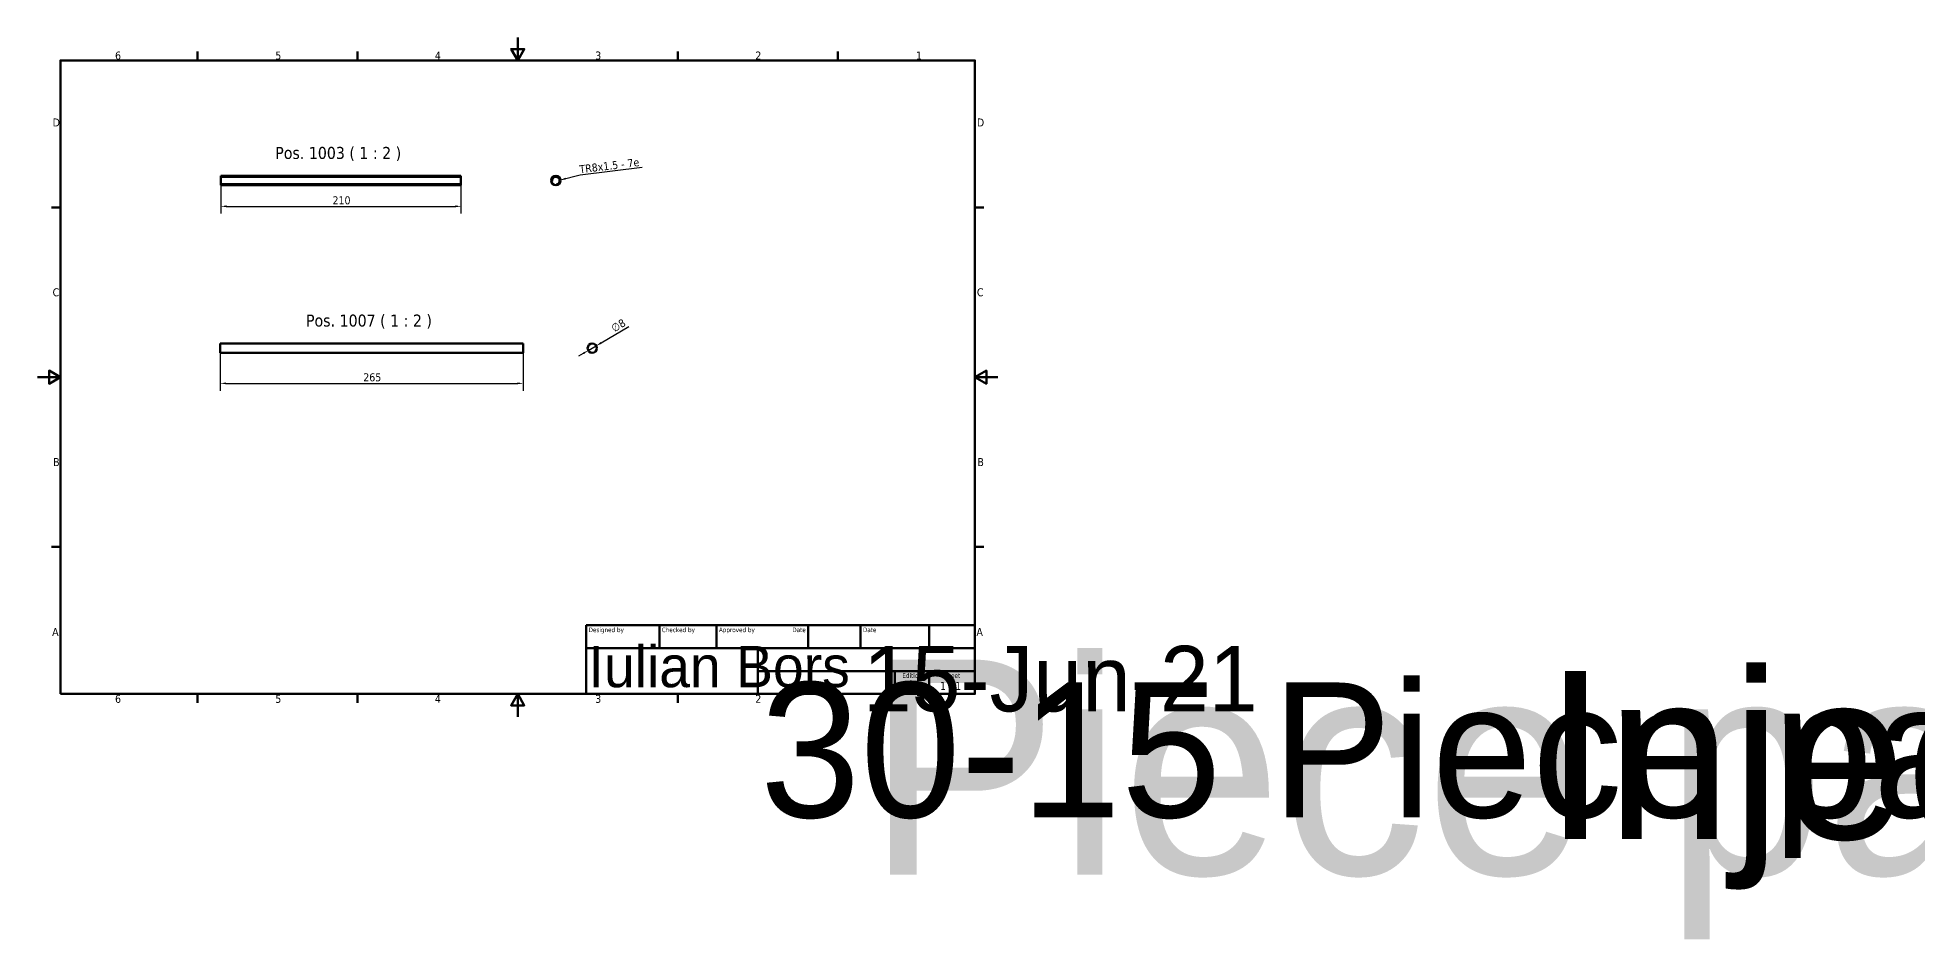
# Model space of a CAD drawing. Header units: millimetres. Extents: x 0 to 3289, y -195 to 594.
# Drawn here: x 0 to 1645, y -195 to 594 of the extents above; entities that cross this region are included whole.
import ezdxf
from ezdxf.enums import TextEntityAlignment as Align

# ---------------------------------------------------------------- set-up
doc = ezdxf.new("R2018")
doc.units = ezdxf.units.MM
doc.header["$LTSCALE"] = 2
for name, color, linetype, lineweight in [('Border (ISO)', 7, 'Continuous', 70), ('Dimension (ISO)', 7, 'Continuous', 25), ('Symbol (ISO)', 7, 'Continuous', 25), ('Title (ISO)', 7, 'Continuous', 50), ('Visible (ISO)', 7, 'Continuous', 50), ('Visible Narrow (ISO)', 7, 'Continuous', 35)]:
    doc.layers.add(name, color=color, linetype=linetype, lineweight=lineweight)
doc.styles.add('Label Text (ISO)', font='tahoma.ttf')
doc.styles.add('Note Text (ISO)', font='tahoma.ttf')
doc.styles.get("Standard").update_dxf_attribs({"font": 'tahoma.ttf'})
doc.styles.add('Text Style41', font='tahoma.ttf')
doc.dimstyles.new('Default (ISO)', dxfattribs={"dimscale": 2, "dimtxt": 3.5, "dimasz": 2.5, "dimexe": 3.175, "dimexo": 0, "dimgap": 0.762, "dimtad": 1, "dimrnd": 1e-08, "dimzin": 0, "dimtxsty": 'Note Text (ISO)', "dimcen": 0.09, "dimdle": 10, "dimclrd": 256, "dimclre": 256, "dimclrt": 256, "dimazin": 0, "dimtfac": 1.001486, "dimtmove": 0, "dimatfit": 3, "dimfxl": 1, "dimtolj": 1, "dimtzin": 0, "dimlwd": -1, "dimlwe": -1, "dimarcsym": 0})
doc.dimstyles.new('Default (ISO)$7', dxfattribs={"dimscale": 2, "dimtxt": 3.5, "dimasz": 2.5, "dimexe": 3.175, "dimexo": 0, "dimgap": 0.762, "dimtad": 1, "dimrnd": 1e-08, "dimzin": 0, "dimtxsty": 'Note Text (ISO)', "dimcen": 0.09, "dimdle": 10, "dimclrd": 256, "dimclre": 256, "dimclrt": 256, "dimazin": 0, "dimtfac": 1.001486, "dimtmove": 0, "dimatfit": 3, "dimfxl": 1, "dimtolj": 1, "dimtzin": 0, "dimlwd": -1, "dimlwe": -1, "dimarcsym": 0})

# ---------------------------------------------------------------- blocks, each defined once
blk = doc.blocks.new('Borders Default Border')
at = {"layer": 'Border (ISO)'}
for p, q in [((70, 287), (70, 290.9)), ((140, 287), (140, 290.9)), ((280, 287), (280, 290.9)), ((350, 287), (350, 290.9)), ((10, 222.75), (6.1, 222.75)), ((410, 222.75), (413.9, 222.75)), ((10, 74.25), (6.1, 74.25)), ((410, 74.25), (413.9, 74.25)), ((70, 10), (70, 6.1)), ((140, 10), (140, 6.1)), ((280, 10), (280, 6.1)), ((350, 10), (350, 6.1))]:
    blk.add_line(p, q, dxfattribs=at)
at = {"layer": 'Border (ISO)', "flags": 128}
for points in [[(210, 297), (210, 287), (207.11, 292), (212.89, 292), (210, 287)], [(10, 10), (10, 287), (410, 287), (410, 10), (10, 10)], [(0, 148.5), (10, 148.5), (5, 151.39), (5, 145.61), (10, 148.5)], [(420, 148.5), (410, 148.5), (415, 151.39), (415, 145.61), (410, 148.5)], [(210, 0), (210, 10), (207.11, 5), (212.89, 5), (210, 10)]]:
    blk.add_lwpolyline(points, dxfattribs=at)
at = {"layer": 'Border (ISO)', "char_height": 3.5, "attachment_point": 7, "style": 'Note Text (ISO)'}
for s, insert in [('6', (33.88, 287.33)), ('5', (103.98, 287.33)), ('4', (173.78, 287.4)), ('3', (243.91, 287.33)), ('2', (313.94, 287.4)), ('1', (384.21, 287.4)), ('D', (6.57, 258.13)), ('D', (410.87, 258.13)), ('C', (6.56, 183.81)), ('C', (410.86, 183.81)), ('B', (6.78, 109.63)), ('B', (411.08, 109.63)), ('A', (6.36, 35.38)), ('A', (410.66, 35.38)), ('6', (33.88, 6.03)), ('5', (103.98, 6.03)), ('4', (173.78, 6.1)), ('3', (243.91, 6.03)), ('2', (313.94, 6.1)), ('1', (384.21, 6.1))]:
    blk.add_mtext(s, dxfattribs=dict(at, insert=insert))
blk = doc.blocks.new('Title Blocks I.A.B')
at = {"layer": 'Title (ISO)'}
for p, q in [((270.07, 130), (100.07, 130)), ((100.07, 130), (100.07, 100)), ((132.07, 120), (132.07, 130)), ((157.07, 120), (157.07, 130)), ((197.07, 120), (197.07, 130)), ((220.07, 120), (220.07, 130)), ((250.07, 120), (250.07, 130)), ((270.07, 100), (270.07, 130)), ((100.07, 120), (270.07, 120)), ((175.07, 120), (175.07, 100)), ((270.07, 110), (175.07, 110)), ((235.07, 100), (235.07, 110)), ((250.07, 100), (250.07, 110)), ((100.07, 100), (270.07, 100))]:
    blk.add_line(p, q, dxfattribs=at)
at = {"layer": 'Title (ISO)', "style": 'Text Style41'}
for s, p in [('Designed by', (101.07, 129)), ('Checked by', (133.07, 129)), ('Approved by', (158.07, 129)), ('Date', (221.07, 129))]:
    blk.add_text(s, height=2, dxfattribs=at).set_placement(p, align=Align.TOP_LEFT)
blk.add_text('Date', height=2, dxfattribs=at).set_placement((196.07, 129), align=Align.TOP_RIGHT)
for s, p in [('Edition', (242.57, 109)), ('Sheet', (260.07, 109))]:
    blk.add_text(s, height=2, dxfattribs=at).set_placement(p, align=Align.TOP_CENTER)
at = {"layer": 'Title (ISO)', "style": 'Note Text (ISO)'}
blk.add_text('1 / 1 ', height=3.5, dxfattribs=at).set_placement((260.07, 103.5), align=Align.MIDDLE_CENTER)
at = {"layer": 'Title (ISO)', "lineweight": 30, "flags": 104}
for tag, p in [('CHECKED_BY', (133.07, 121)), ('ENG_APPROVED_BY', (158.07, 121)), ('AUTHOR', (101.07, 121)), ('CREATION_DATE', (221.07, 121))]:
    blk.add_attdef(tag, text='', height=2.5, dxfattribs=at).set_placement(p, align=Align.BOTTOM_LEFT)
blk.add_attdef('ENG_APPROVAL_DATE', text='', height=2.5, dxfattribs=at).set_placement((196.07, 121), align=Align.BOTTOM_RIGHT)
for tag, p in [('TITLE', (222.57, 115)), ('COMPANY', (137.41, 109.96)), ('REVISION_NUMBER', (242.57, 103.5))]:
    blk.add_attdef(tag, text='', height=3.5, dxfattribs=at).set_placement(p, align=Align.MIDDLE_CENTER)
blk.add_attdef('PART_NUMBER', text='', height=3.5, dxfattribs=at).set_placement((176.07, 105), align=Align.MIDDLE_LEFT)
blk = doc.blocks.new('*D6')
at = {"layer": 'Defpoints', "color": 0, "transparency": 16777216}
for p in [(160.4, 465), (370.4, 465), (370.4, 446.4)]:
    blk.add_point(p, dxfattribs=at)
at = {"layer": 'Dimension (ISO)', "transparency": 16777216}
for p, q in [((160.4, 465), (160.4, 440.1)), ((370.4, 465), (370.4, 440.1)), ((165.4, 446.4), (365.4, 446.4))]:
    blk.add_line(p, q, dxfattribs=at)
for points in [[(165.4, 447.3), (165.4, 445.6), (160.4, 446.4)], [(365.4, 447.3), (365.4, 445.6), (370.4, 446.4)]]:
    blk.add_solid(points, dxfattribs=at)
at = {"layer": 'Dimension (ISO)', "transparency": 16777216, "insert": (258, 455.2), "char_height": 7, "attachment_point": 1, "style": 'Note Text (ISO)'}
blk.add_mtext('\\A1;210', dxfattribs=at)
blk = doc.blocks.new('*D7')
at = {"layer": 'Defpoints', "color": 0, "transparency": 16777216}
for p in [(159.8, 318.4), (424.8, 318.4), (424.8, 291.6)]:
    blk.add_point(p, dxfattribs=at)
at = {"layer": 'Dimension (ISO)', "transparency": 16777216}
for p, q in [((159.8, 318.4), (159.8, 285.2)), ((424.8, 318.4), (424.8, 285.2)), ((164.8, 291.6), (419.8, 291.6))]:
    blk.add_line(p, q, dxfattribs=at)
for points in [[(164.8, 292.4), (164.8, 290.8), (159.8, 291.6)], [(419.8, 292.4), (419.8, 290.8), (424.8, 291.6)]]:
    blk.add_solid(points, dxfattribs=at)
at = {"layer": 'Dimension (ISO)', "transparency": 16777216, "insert": (284.9, 300.4), "char_height": 7, "attachment_point": 1, "style": 'Note Text (ISO)'}
blk.add_mtext('\\A1;265', dxfattribs=at)
blk = doc.blocks.new('*D8')
at = {"layer": 'Defpoints', "color": 0, "transparency": 16777216}
for p in [(481.7, 320.4), (488.6, 324.4)]:
    blk.add_point(p, dxfattribs=at)
at = {"layer": 'Dimension (ISO)', "transparency": 16777216}
for p, q in [((492.9, 327), (517.3, 341.3)), ((477.4, 317.8), (473.1, 315.3)), ((481.7, 320.4), (488.6, 324.4))]:
    blk.add_line(p, q, dxfattribs=at)
for points in [[(477, 318.5), (477.8, 317.1), (481.7, 320.4)], [(492.5, 327.7), (493.3, 326.2), (488.6, 324.4)]]:
    blk.add_solid(points, dxfattribs=at)
at = {"layer": 'Dimension (ISO)', "transparency": 16777216, "insert": (500.9, 342.2), "char_height": 7, "attachment_point": 1, "rotation": 30.5488, "style": 'Note Text (ISO)'}
blk.add_mtext('\\A1;∅8', dxfattribs=at)

msp = doc.modelspace()

# ---------------------------------------------------------------- linework, layer by layer
at = {"layer": 'Visible (ISO)'}
for p, q in [((160.4, 465), (160.4, 473)), ((160.4, 473), (370.4, 473)), ((160.4, 465), (370.4, 465)), ((370.4, 465), (370.4, 473)), ((159.8, 318.4), (159.8, 326.4)), ((159.8, 326.4), (424.8, 326.4)), ((159.8, 318.4), (424.8, 318.4)), ((424.8, 318.4), (424.8, 326.4))]:
    msp.add_line(p, q, dxfattribs=at)
for centre in [(453.4, 469), (485.2, 322.4)]:
    msp.add_circle(centre, 4, dxfattribs=at)
at = {"layer": 'Visible Narrow (ISO)'}
for p, q in [((370.4, 472), (160.4, 472)), ((160.4, 466), (370.4, 466))]:
    msp.add_line(p, q, dxfattribs=at)
msp.add_arc((453.4, 469), 3.04, 280, 190, dxfattribs=at)

# ---------------------------------------------------------------- block references
at = {"xscale": 2, "yscale": 2, "zscale": 2}
msp.add_blockref('Borders Default Border', (0, 0), dxfattribs=at)
ref = msp.add_blockref('Title Blocks I.A.B', (279.9, -180), dxfattribs=dict(xscale=2, yscale=2, zscale=2))
lines = msp.add_mtext('Piece parts', dxfattribs={"layer": 'Title (ISO)', "insert": (725, 50), "char_height": 188, "attachment_point": 1})
ref.add_attrib('TITLE', '', (725, 50), dxfattribs={"flags": 104}).embed_mtext(lines)
lines = msp.add_mtext('30-15 Piece parts', dxfattribs={"layer": 'Title (ISO)', "insert": (632, 30), "char_height": 118, "attachment_point": 1})
ref.add_attrib('PART_NUMBER', '', (632, 30), dxfattribs={"flags": 104}).embed_mtext(lines)
lines = msp.add_mtext('              Injectomat suplimentar                                                             ', dxfattribs={"layer": 'Title (ISO)', "insert": (554.7, 39.9), "char_height": 146.756, "attachment_point": 1})
ref.add_attrib('COMPANY', '', (554.7, 39.9), dxfattribs={"flags": 104}).embed_mtext(lines)
lines = msp.add_mtext('Iulian Bors', dxfattribs={"layer": 'Title (ISO)', "insert": (482, 62), "char_height": 36.169, "attachment_point": 1})
ref.add_attrib('AUTHOR', '', (482, 62), dxfattribs={"flags": 104}).embed_mtext(lines)
lines = msp.add_mtext('15-Jun-21', dxfattribs={"layer": 'Title (ISO)', "insert": (722, 62), "char_height": 57.33, "attachment_point": 1})
ref.add_attrib('CREATION_DATE', '', (722, 62), dxfattribs={"flags": 104}).embed_mtext(lines)

# ---------------------------------------------------------------- texts
at = {"layer": 'Symbol (ISO)', "char_height": 10.5, "attachment_point": 7, "style": 'Label Text (ISO)'}
for s, insert in [('Pos. 1003 ( 1 : 2 )', (207.9, 486)), ('Pos. 1007 ( 1 : 2 )', (234.8, 339.4))]:
    msp.add_mtext(s, dxfattribs=dict(at, insert=insert))
at = {"layer": 'Symbol (ISO)', "insert": (474.5, 475.1), "char_height": 7, "width": 55.408, "attachment_point": 7, "rotation": 7.0761, "style": 'Note Text (ISO)'}
msp.add_mtext('TR8x1.5 - 7e', dxfattribs=at)

# ---------------------------------------------------------------- dimensions: what is measured, and where the dimension line sits
at = {"layer": 'Dimension (ISO)'}
for base, p1, p2, picture, middle in [((370.4, 446.4), (160.4, 465), (370.4, 465), '*D6', (265.4, 446.4)), ((424.8, 291.6), (159.8, 318.4), (424.8, 318.4), '*D7', (292.3, 291.6))]:
    dim = msp.add_linear_dim(base=base, p1=p1, p2=p2, angle=180, dimstyle='Default (ISO)', override={"dimgap": 0.762, "dimdec": 0, "dimtol": 0, "dimlim": 0, "dimtp": 0, "dimtm": 0, "dimtdec": 2, "dimtofl": 0, "dimatfit": 1}, dxfattribs=at)
    dim.commit()
    dim.dimension.update_dxf_attribs({"geometry": picture, "text_midpoint": middle, "dimtype": 160})
dim = msp.add_diameter_dim_2p(p1=(481.7, 320.4), p2=(488.6, 324.4), dimstyle='Default (ISO)', override={"dimgap": 0.762, "dimdec": 0, "dimlfac": 1, "dimtol": 0, "dimlim": 0, "dimtp": 0, "dimtm": 0, "dimtdec": 2, "dimatfit": 2}, dxfattribs=at)
dim.commit()
dim.dimension.update_dxf_attribs({"geometry": '*D8', "text_midpoint": (510.7, 337.5), "dimtype": 163})

# ---------------------------------------------------------------- leaders
at = {"layer": 'Symbol (ISO)', "annotation_type": 0, "has_hookline": 1, "hookline_direction": 0, "text_width": 54.6, "horizontal_direction": (0.992383, 0.123188, 0)}
msp.add_leader([(457.4, 469.5), (474.6, 474)], dimstyle='Default (ISO)$7', override={"dimgap": 0, "dimtad": 1}, dxfattribs=at)

doc.saveas('drawing.dxf')
